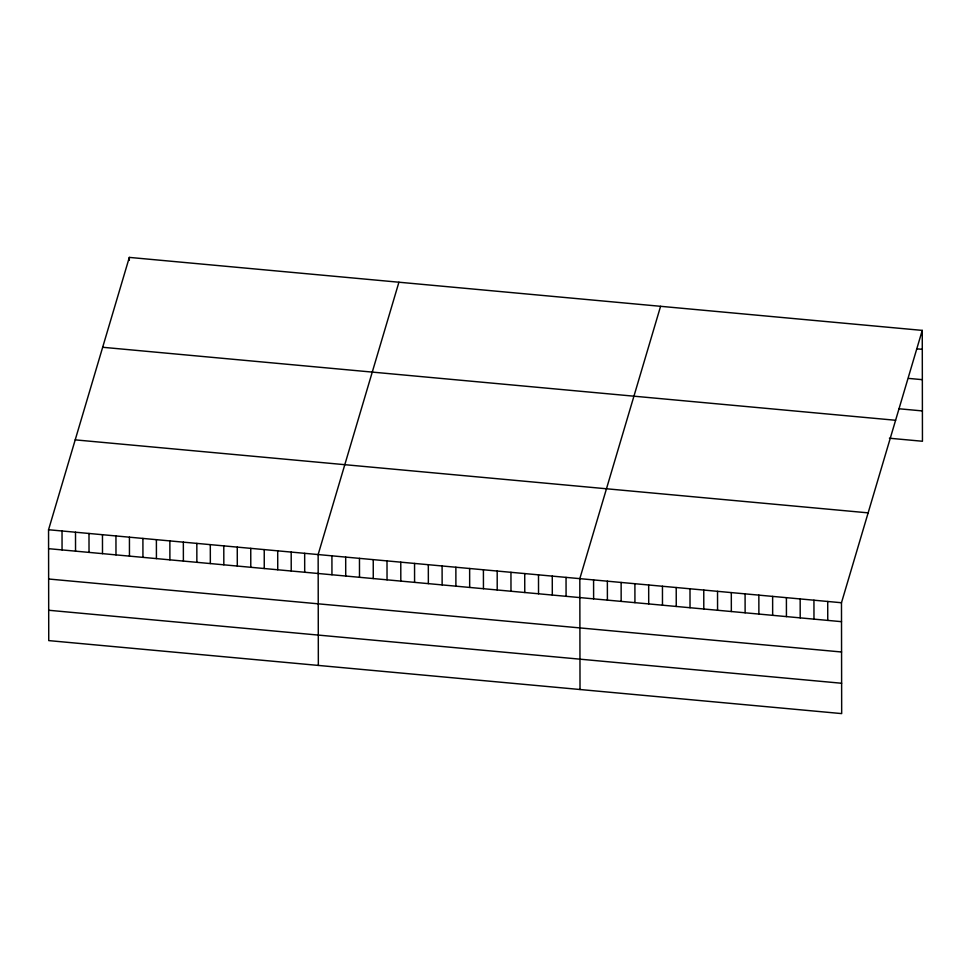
<?xml version="1.0" encoding="UTF-8"?>
<svg xmlns="http://www.w3.org/2000/svg" width="971" height="971" viewBox="0 0 971 971"><rect width="100%" height="100%" fill="white"/><g stroke="black" fill="none" stroke-linecap="round" stroke-linejoin="round"><path stroke-width="1.46" d="M922.256 330.395L841.481 602.736L841.675 713.6L48.744 640.605L48.55 529.741L129.325 257.4L922.256 330.395L922.45 441.259L889.4 438.224M398.923 282.221L318.148 554.55L318.342 665.414M660.583 306.314L579.821 578.643L580.015 689.507M916.782 348.832L922.292 349.329M908.565 378.399L922.341 379.673M898.988 408.767L922.401 410.927M102.671 347.278L895.602 420.273M75.204 439.863L868.135 512.858M48.55 529.741L841.481 602.736M48.586 548.676L841.517 621.671M48.635 579.007L841.578 652.002M48.696 610.261L841.626 683.256M827.717 601.462L827.753 620.396M813.941 600.199L813.977 619.134M800.165 598.925L800.201 617.859M786.401 597.663L786.437 616.597M772.625 596.388L772.661 615.323M758.849 595.126L758.885 614.06M745.085 593.864L745.121 612.786M731.309 592.589L731.345 611.524M717.533 591.327L717.569 610.261M703.769 590.052L703.793 608.987M689.993 588.79L690.029 607.725M676.217 587.516L676.253 606.45M662.453 586.253L662.477 605.188M648.677 584.979L648.713 603.913M634.9 583.717L634.937 602.651M621.137 582.442L621.161 601.377M607.361 581.18L607.397 600.114M593.584 579.918L593.621 598.84M566.044 577.381L566.081 596.315M552.268 576.106L552.305 595.041M538.504 574.844L538.529 593.779M524.728 573.57L524.765 592.504M510.952 572.307L510.989 591.242M497.188 571.033L497.213 589.967M483.412 569.771L483.449 588.705M469.636 568.496L469.673 587.431M455.872 567.234L455.897 586.168M442.096 565.959L442.133 584.894M428.32 564.697L428.357 583.632M414.556 563.435L414.581 582.369M400.78 562.16L400.817 581.095M387.004 560.898L387.041 579.833M373.24 559.624L373.265 578.558M359.464 558.361L359.501 577.296M345.688 557.087L345.725 576.021M331.924 555.825L331.948 574.759M304.663 553.312L304.7 572.247M291.191 552.074L291.227 571.009M277.706 550.836L277.742 569.771M264.233 549.586L264.258 568.52M250.749 548.348L250.785 567.282M237.264 547.11L237.3 566.044M223.791 545.872L223.828 564.806M210.306 544.622L210.343 563.556M196.834 543.384L196.858 562.318M183.349 542.146L183.385 561.08M169.864 540.908L169.901 559.842M156.392 539.67L156.428 558.592M142.907 538.42L142.943 557.354M129.325 257.4L129.325 260.313M129.434 537.181L129.459 556.116M115.95 535.943L115.986 554.878M102.465 534.705L102.501 553.64M88.992 533.455L89.029 552.39M75.507 532.217L75.544 551.152M62.035 530.979L62.059 549.914"/></g></svg>
